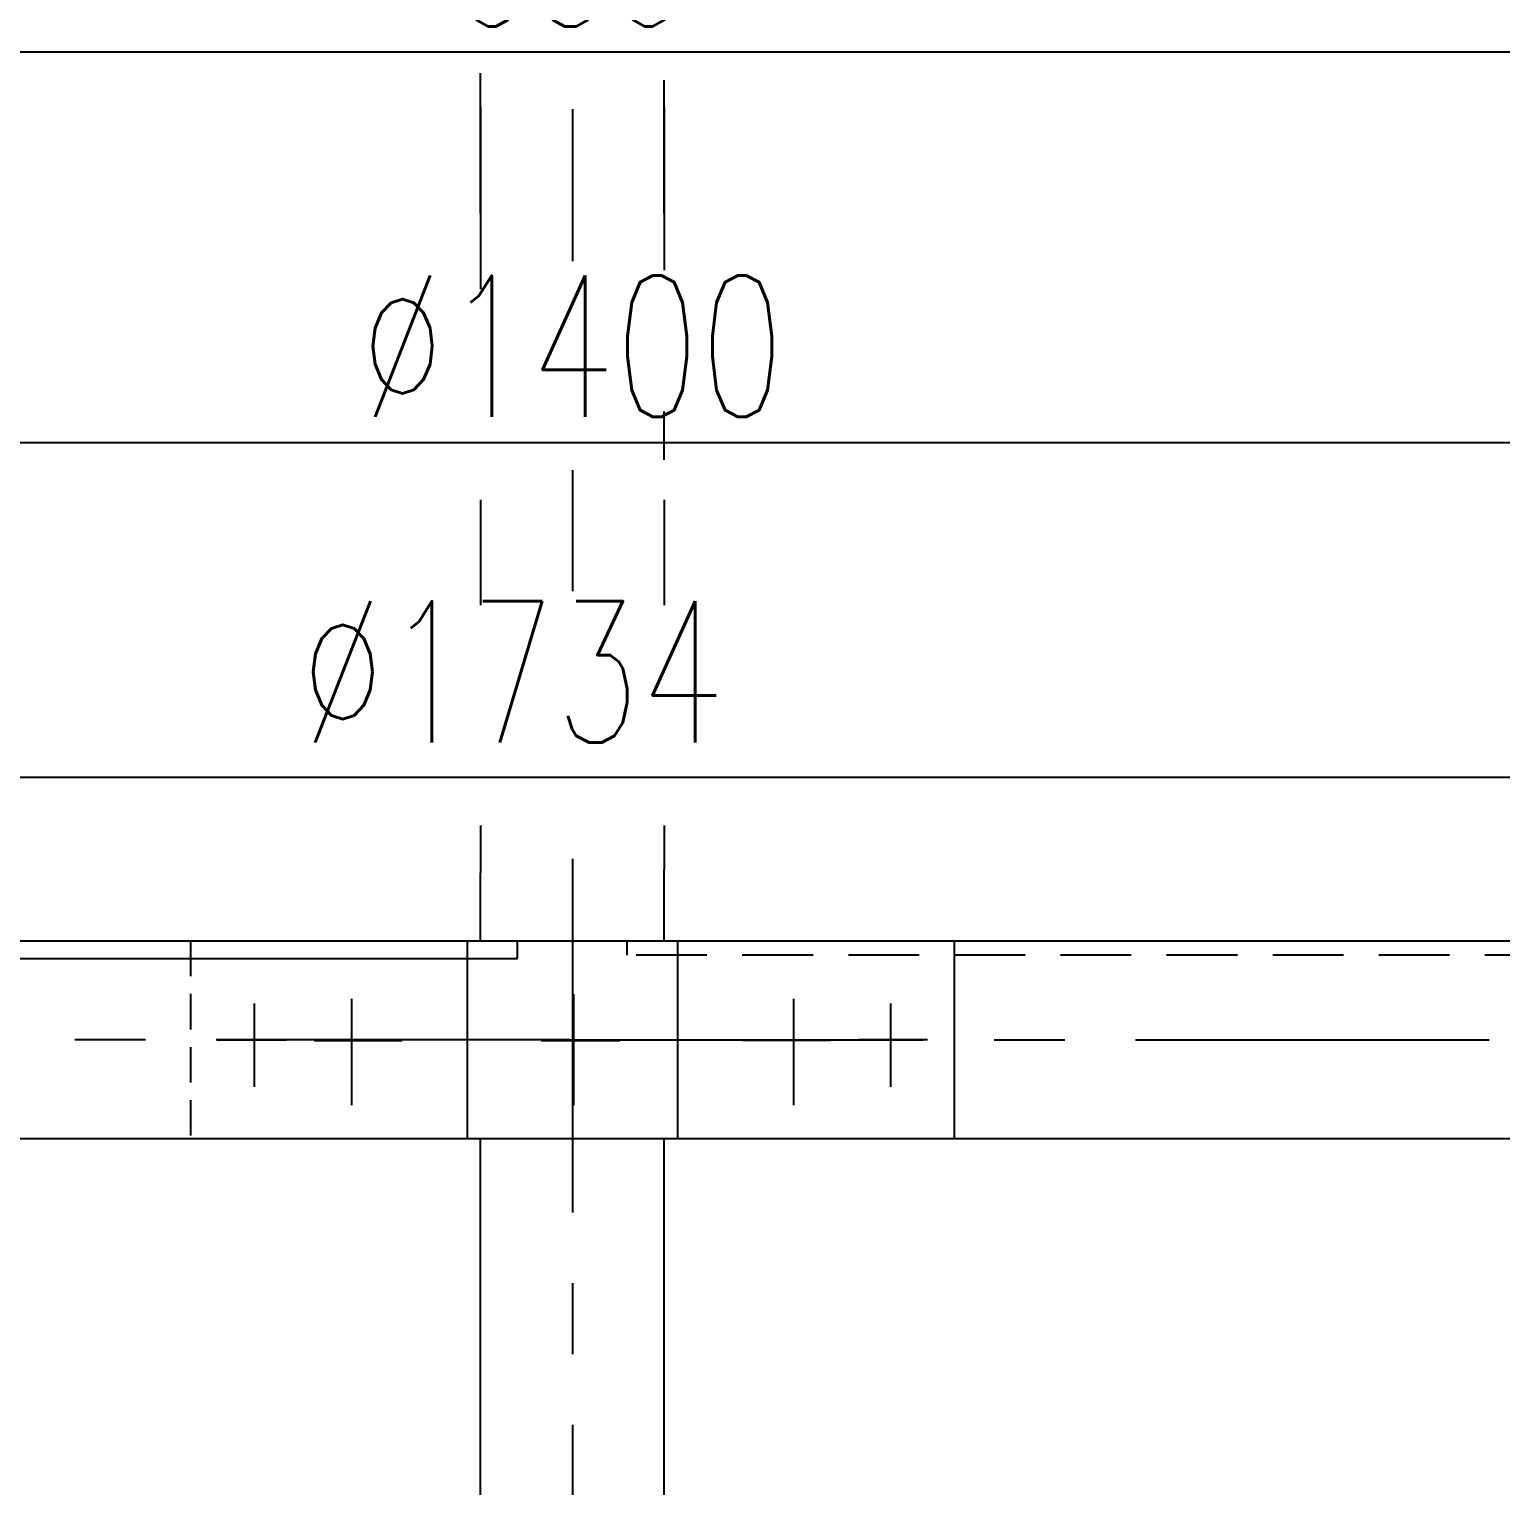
# Model space of a CAD drawing. Extents: x 0 to 594, y 0 to 841.
# Drawn here: x 150.4 to 202.4, y 511.4 to 562.9 of the extents above; entities that cross this region are included whole.
import ezdxf

# ---------------------------------------------------------------- set-up
doc = ezdxf.new("R2010")
doc.units = 0
doc.header["$LTSCALE"] = 10
doc.header["$MEASUREMENT"] = 0
doc.linetypes.add('CENTER', pattern=[2, 1.25, -0.25, 0.25, -0.25])
doc.linetypes.add('HIDDEN', pattern=[0.375, 0.25, -0.125])
doc.layers.get('0').update_dxf_attribs({"linetype": 'CONTINUOUS'})
doc.layers.get('DEFPOINTS').update_dxf_attribs({"linetype": 'CONTINUOUS'})
for name, color, linetype in [('DIM', 4, 'CONTINUOUS'), ('FULL', 7, 'CONTINUOUS'), ('LAYER1', 1, 'CENTER'), ('LAYER2', 5, 'HIDDEN')]:
    doc.layers.add(name, color=color, linetype=linetype)
doc.styles.add('RMO4', font='romans.shx', dxfattribs={"width": 0.7, "height": 4.5})
doc.styles.get("Standard").update_dxf_attribs({"font": 'SIMFANG.TTF', "width": 0.7, "height": 5})
doc.dimstyles.get("Standard").update_dxf_attribs({"dimtxt": 0.18, "dimasz": 0.18, "dimexe": 0.18, "dimexo": 0.0625, "dimgap": 0.09, "dimtad": 0, "dimtih": 1, "dimtoh": 1, "dimdec": 4, "dimzin": 0, "dimdsep": 46, "dimtxsty": 'Standard', "dimcen": 0.09, "dimadec": 0, "dimazin": 0, "dimtfac": 1, "dimtdec": 4, "dimtofl": 0, "dimtmove": 0, "dimatfit": 3, "dimfxl": 1, "dimtolj": 1, "dimtzin": 0, "dimarcsym": 0})

# ---------------------------------------------------------------- blocks, each defined once
blk = doc.blocks.new('*D10')
at = {"color": 4, "linetype": 'ByBlock'}
for p, q in [((109.58, 554.008), (109.58, 564.558)), ((229.58, 554.008), (229.58, 564.558)), ((112.08, 562.058), (227.08, 562.058))]:
    blk.add_line(p, q, dxfattribs=at)
for points in [[(112.08, 562.475), (112.08, 561.641), (109.58, 562.058)], [(227.08, 562.475), (227.08, 561.641), (229.58, 562.058)]]:
    blk.add_solid(points, dxfattribs=at)
at = {"layer": 'DEFPOINTS', "color": 0, "linetype": 'ByBlock'}
for p in [(229.58, 562.058), (109.58, 553.945), (229.58, 553.945)]:
    blk.add_point(p, dxfattribs=at)
at = {"color": 3, "linetype": 'ByBlock', "insert": (169.58, 565.208), "char_height": 4.5, "attachment_point": 5, "style": 'RMO4'}
blk.add_mtext('\\A1;950', dxfattribs=at)
blk = doc.blocks.new('*D97')
at = {"color": 4, "linetype": 'ByBlock'}
for p, q in [((169.643, 810.926), (312.15, 810.926)), ((309.65, 808.426), (309.65, 440.687)), ((152.013, 438.187), (312.15, 438.187))]:
    blk.add_line(p, q, dxfattribs=at)
for points in [[(309.233, 808.426), (310.067, 808.426), (309.65, 810.926)], [(309.233, 440.687), (310.067, 440.687), (309.65, 438.187)]]:
    blk.add_solid(points, dxfattribs=at)
at = {"layer": 'DEFPOINTS', "color": 0, "linetype": 'ByBlock'}
for p in [(169.58, 810.926), (151.951, 438.187), (309.65, 438.187)]:
    blk.add_point(p, dxfattribs=at)
at = {"color": 3, "linetype": 'ByBlock', "insert": (306.5, 624.557), "char_height": 4.5, "attachment_point": 5, "rotation": 90, "style": 'RMO4'}
blk.add_mtext('\\A1;~3400', dxfattribs=at)

msp = doc.modelspace()

# ---------------------------------------------------------------- linework, layer by layer
at = {"color": 4, "linetype": 'ByBlock'}
msp.add_line((97.39674, 548.25169), (241.76392, 548.25169), dxfattribs=at)
at = {"layer": 'DIM', "color": 4}
msp.add_line((258.78033, 536.40237), (124.94442, 536.40237), dxfattribs=at)
at = {"layer": 'FULL'}
for p, q in [((166.33033, 556.34043), (166.33033, 561.3047)), ((172.83033, 556.34043), (172.83033, 561.0581)), ((166.33033, 560.101), (166.33033, 553.66852)), ((172.83033, 560.101), (172.83033, 554.34562)), ((172.83033, 547.63412), (172.83033, 549.34706)), ((166.33033, 546.22038), (166.33033, 542.4963)), ((172.83033, 546.22038), (172.83033, 542.4963)), ((166.33033, 534.70961), (166.33033, 533.03316)), ((172.83033, 534.70961), (172.83033, 533.15645)), ((172.83033, 530.63002), (172.83033, 533.15645)), ((166.33033, 530.63002), (166.33033, 533.03316)), ((112.35132, 530.63002), (222.52153, 530.63002)), ((165.86013, 530.63002), (165.86013, 523.63002)), ((167.64197, 530.00486), (167.64197, 530.63002)), ((173.30053, 530.63002), (173.30053, 523.63002)), ((183.08033, 530.63002), (183.08033, 523.63002)), ((112.35132, 530.00486), (167.64197, 530.00486)), ((158.3308, 528.41839), (158.3308, 525.47536)), ((161.7681, 528.58189), (161.7681, 524.82136)), ((169.6248, 528.74539), (169.6248, 524.82136)), ((177.39256, 528.58189), (177.39256, 524.82136)), ((180.82986, 528.41839), (180.82986, 525.47536)), ((157.02135, 527.13002), (159.47657, 527.13002)), ((160.45866, 527.11038), (163.5686, 527.11038)), ((168.47903, 527.11038), (171.26161, 527.11038)), ((178.702, 527.11038), (175.59206, 527.11038)), ((182.13931, 527.13002), (179.68409, 527.13002)), ((222.52153, 523.63002), (112.35132, 523.63002)), ((166.33033, 488.6971), (166.33033, 523.63002)), ((166.33033, 517.63002), (166.33033, 523.63002)), ((172.83033, 488.69713), (172.83033, 523.63002)), ((172.83033, 517.63002), (172.83033, 523.63002))]:
    msp.add_line(p, q, dxfattribs=at)
at = {"layer": 'FULL', "color": 5, "linetype": 'HIDDEN', "ltscale": 0.5}
msp.add_line((156.08033, 530.63002), (156.08033, 523.63002), dxfattribs=at)
at = {"layer": 'FULL', "color": 5}
msp.add_line((171.51869, 530.13002), (171.51869, 530.63002), dxfattribs=at)
at = {"layer": 'LAYER1'}
for p, q in [((169.58033, 560.03717), (169.58033, 554.66325)), ((169.58033, 547.27412), (169.58033, 542.99749)), ((169.58033, 533.5281), (169.58033, 413.6816)), ((169.49184, 527.13002), (106.8017, 527.13002)), ((169.49184, 527.13002), (231.97644, 527.13002))]:
    msp.add_line(p, q, dxfattribs=at)
at = {"layer": 'LAYER2'}
msp.add_line((226.8379, 530.13002), (171.51869, 530.13002), dxfattribs=at)

# ---------------------------------------------------------------- texts
at = {"color": 3, "linetype": 'ByBlock', "insert": (169.58033, 551.65169), "char_height": 5, "attachment_point": 5, "style": 'RMO4'}
msp.add_mtext('\\A1;∅1400', dxfattribs=at)
at = {"layer": 'DIM', "color": 3, "insert": (174.9695, 540.13928), "char_height": 5, "attachment_point": 6, "style": 'RMO4'}
msp.add_mtext('\\A1;∅1734', dxfattribs=at)

# ---------------------------------------------------------------- dimensions: what is measured, and where the dimension line sits
at = {"layer": 'DIM'}
dim = msp.add_linear_dim(base=(309.65, 438.18736), p1=(169.58033, 810.92613), p2=(151.95058, 438.18736), angle=90, text='~3400', dimstyle='Standard', override={"dimasz": 2.5, "dimexe": 2.5, "dimgap": 0.9, "dimtad": 1, "dimtih": 0, "dimtoh": 0, "dimtxsty": 'RMO4', "dimclrd": 4, "dimclre": 4, "dimclrt": 3, "dimtofl": 1, "dimatfit": 0}, dxfattribs=at)
dim.commit()
dim.dimension.update_dxf_attribs({"geometry": '*D97', "text_midpoint": (306.5, 624.55675)})
dim = msp.add_linear_dim(base=(229.58033, 562.05813), p1=(109.58033, 553.94524), p2=(229.58033, 553.94524), text='950', dimstyle='Standard', override={"dimasz": 2.5, "dimexe": 2.5, "dimgap": 0.9, "dimtad": 1, "dimtih": 0, "dimtoh": 0, "dimtxsty": 'RMO4', "dimclrd": 4, "dimclre": 4, "dimclrt": 3, "dimtofl": 1, "dimatfit": 0}, dxfattribs=at)
dim.commit()
dim.dimension.update_dxf_attribs({"geometry": '*D10', "text_midpoint": (169.58033, 565.20813)})

doc.saveas('drawing.dxf')
